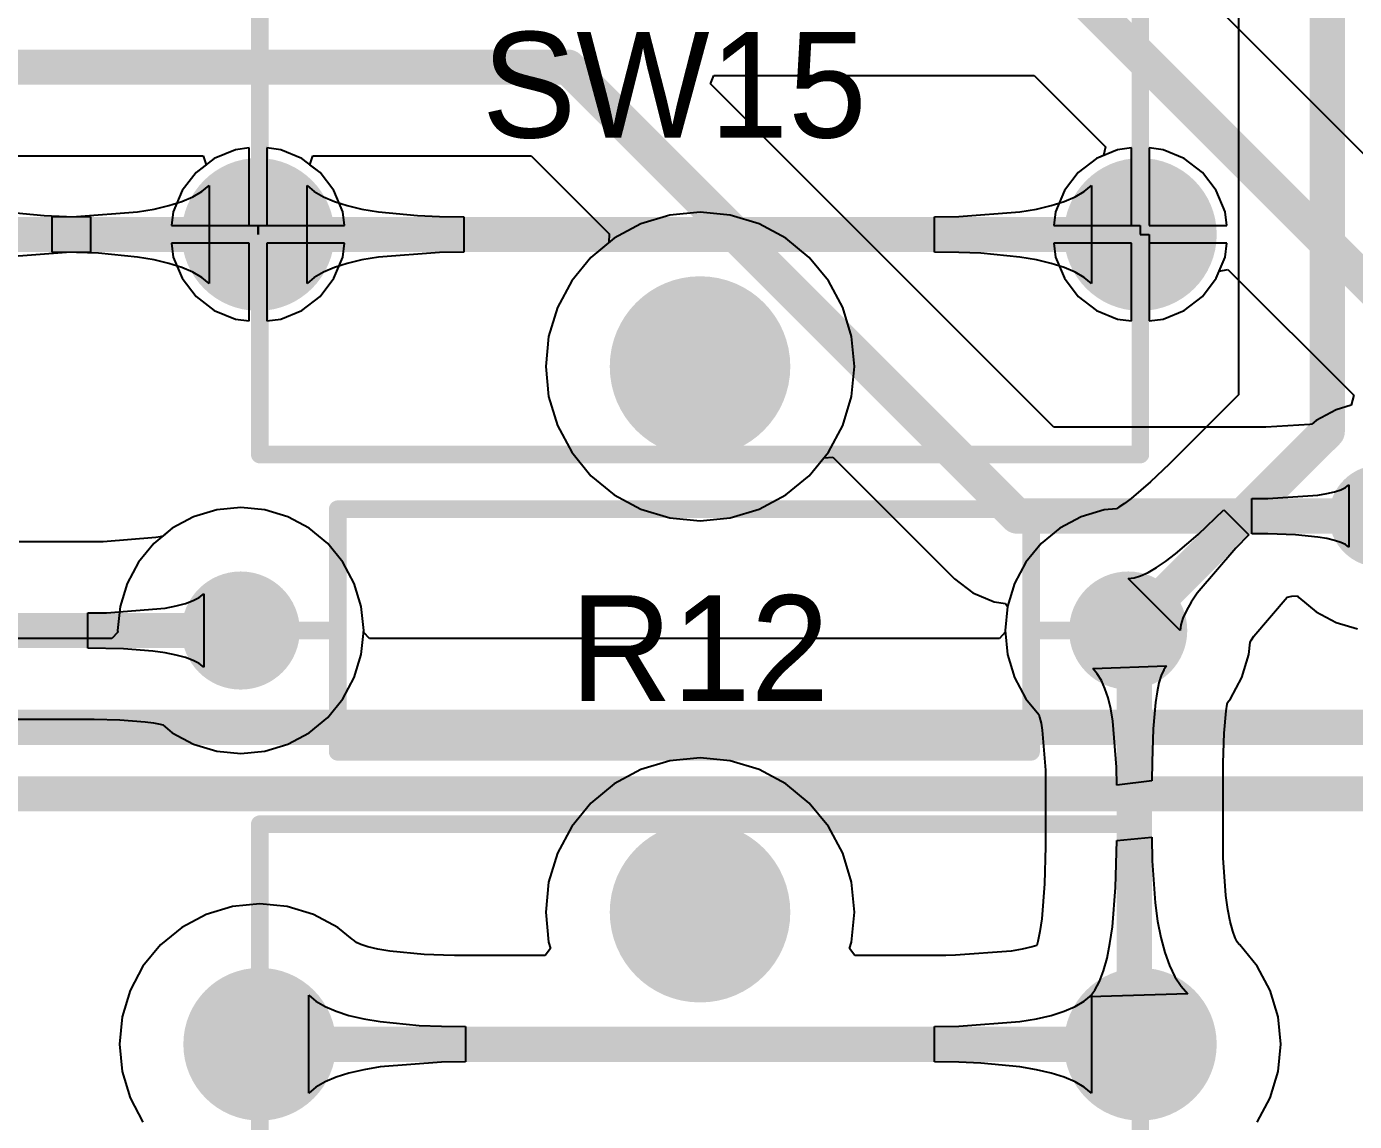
# Model space of a CAD drawing. Header units: millimetres. Extents: x 0 to 140, y 0 to 130.
# Drawn here: x 87.41 to 106.56, y 13.36 to 29.16 of the extents above; entities that cross this region are included whole.
import ezdxf

# ---------------------------------------------------------------- set-up
doc = ezdxf.new("R2010")
doc.units = ezdxf.units.MM
for name, color, linetype in [('BottomLayer', 5, 'Continuous'), ('BottomSolder', 6, 'Continuous'), ('MultiLayer', 9, 'Continuous'), ('PadHoleLayer', 156, 'Continuous'), ('TopLayer', 1, 'Continuous'), ('TopOverlay', 2, 'Continuous'), ('TopSolder', 216, 'Continuous')]:
    doc.layers.add(name, color=color, linetype=linetype)

msp = doc.modelspace()

# ---------------------------------------------------------------- hatches: boundary and pattern name
at = {"layer": 'BottomLayer'}
h = msp.add_hatch(color=5, dxfattribs=at)
edge = h.paths.add_edge_path()
edge.add_arc((90.751, 26.161), 1, 0, 360)
h = msp.add_hatch(color=5, dxfattribs=at)
edge = h.paths.add_edge_path()
edge.add_arc((103.476, 26.161), 1, 0, 360)
h = msp.add_hatch(color=5, dxfattribs=at)
edge = h.paths.add_edge_path()
edge.add_arc((97.126, 24.256), 1.2, 0, 360)
h = msp.add_hatch(color=5, dxfattribs=at)
edge = h.paths.add_edge_path()
edge.add_arc((106.934, 22.098), 0.635, 0, 360)
h = msp.add_hatch(color=5, dxfattribs=at)
edge = h.paths.add_edge_path()
edge.add_arc((90.501, 20.447), 0.75, 0, 360)
h = msp.add_hatch(color=5, dxfattribs=at)
edge = h.paths.add_edge_path()
edge.add_arc((103.301, 20.447), 0.75, 0, 360)
h = msp.add_hatch(color=5, dxfattribs=at)
edge = h.paths.add_edge_path()
edge.add_arc((97.126, 16.383), 1.2, 0, 360)
h = msp.add_hatch(color=5, dxfattribs=at)
edge = h.paths.add_edge_path()
edge.add_arc((90.776, 14.478), 1, 0, 360)
h = msp.add_hatch(color=5, dxfattribs=at)
edge = h.paths.add_edge_path()
edge.add_arc((103.476, 14.478), 1, 0, 360)
at = {"layer": 'BottomSolder'}
h = msp.add_hatch(color=6, dxfattribs=at)
edge = h.paths.add_edge_path()
edge.add_arc((90.751, 26.161), 1.102, 0, 360)
h = msp.add_hatch(color=6, dxfattribs=at)
edge = h.paths.add_edge_path()
edge.add_arc((103.476, 26.161), 1.102, 0, 360)
h = msp.add_hatch(color=6, dxfattribs=at)
edge = h.paths.add_edge_path()
edge.add_arc((97.126, 24.256), 1.302, 0, 360)
h = msp.add_hatch(color=6, dxfattribs=at)
edge = h.paths.add_edge_path()
edge.add_arc((106.934, 22.098), 0.737, 0, 360)
h = msp.add_hatch(color=6, dxfattribs=at)
edge = h.paths.add_edge_path()
edge.add_arc((90.501, 20.447), 0.852, 0, 360)
h = msp.add_hatch(color=6, dxfattribs=at)
edge = h.paths.add_edge_path()
edge.add_arc((103.301, 20.447), 0.852, 0, 360)
h = msp.add_hatch(color=6, dxfattribs=at)
edge = h.paths.add_edge_path()
edge.add_arc((97.126, 16.383), 1.302, 0, 360)
h = msp.add_hatch(color=6, dxfattribs=at)
edge = h.paths.add_edge_path()
edge.add_arc((90.776, 14.478), 1.102, 0, 360)
h = msp.add_hatch(color=6, dxfattribs=at)
edge = h.paths.add_edge_path()
edge.add_arc((103.476, 14.478), 1.102, 0, 360)
at = {"layer": 'MultiLayer'}
h = msp.add_hatch(color=9, dxfattribs=at)
edge = h.paths.add_edge_path()
edge.add_arc((90.751, 26.161), 1, 0, 360)
h = msp.add_hatch(color=9, dxfattribs=at)
edge = h.paths.add_edge_path()
edge.add_arc((103.476, 26.161), 1, 0, 360)
h = msp.add_hatch(color=9, dxfattribs=at)
edge = h.paths.add_edge_path()
edge.add_arc((97.126, 24.256), 1.2, 0, 360)
h = msp.add_hatch(color=9, dxfattribs=at)
edge = h.paths.add_edge_path()
edge.add_arc((90.501, 20.447), 0.75, 0, 360)
h = msp.add_hatch(color=9, dxfattribs=at)
edge = h.paths.add_edge_path()
edge.add_arc((103.301, 20.447), 0.75, 0, 360)
h = msp.add_hatch(color=9, dxfattribs=at)
edge = h.paths.add_edge_path()
edge.add_arc((97.126, 16.383), 1.2, 0, 360)
h = msp.add_hatch(color=9, dxfattribs=at)
edge = h.paths.add_edge_path()
edge.add_arc((90.776, 14.478), 1, 0, 360)
h = msp.add_hatch(color=9, dxfattribs=at)
edge = h.paths.add_edge_path()
edge.add_arc((103.476, 14.478), 1, 0, 360)
at = {"layer": 'PadHoleLayer'}
h = msp.add_hatch(color=156, dxfattribs=at)
edge = h.paths.add_edge_path()
edge.add_arc((90.751, 26.161), 0.6, 0, 360)
h = msp.add_hatch(color=156, dxfattribs=at)
edge = h.paths.add_edge_path()
edge.add_arc((103.476, 26.161), 0.6, 0, 360)
h = msp.add_hatch(color=156, dxfattribs=at)
edge = h.paths.add_edge_path()
edge.add_arc((97.126, 24.256), 1, 0, 360)
h = msp.add_hatch(color=156, dxfattribs=at)
edge = h.paths.add_edge_path()
edge.add_arc((90.501, 20.447), 0.35, 0, 360)
h = msp.add_hatch(color=156, dxfattribs=at)
edge = h.paths.add_edge_path()
edge.add_arc((103.301, 20.447), 0.35, 0, 360)
h = msp.add_hatch(color=156, dxfattribs=at)
edge = h.paths.add_edge_path()
edge.add_arc((97.126, 16.383), 1, 0, 360)
h = msp.add_hatch(color=156, dxfattribs=at)
edge = h.paths.add_edge_path()
edge.add_arc((90.776, 14.478), 0.6, 0, 360)
h = msp.add_hatch(color=156, dxfattribs=at)
edge = h.paths.add_edge_path()
edge.add_arc((103.476, 14.478), 0.6, 0, 360)
at = {"layer": 'TopLayer'}
h = msp.add_hatch(color=1, dxfattribs=at)
edge = h.paths.add_edge_path()
edge.add_arc((90.751, 26.161), 1, 0, 360)
h = msp.add_hatch(color=1, dxfattribs=at)
edge = h.paths.add_edge_path()
edge.add_arc((103.476, 26.161), 1, 0, 360)
h = msp.add_hatch(color=1, dxfattribs=at)
edge = h.paths.add_edge_path()
edge.add_arc((97.126, 24.256), 1.2, 0, 360)
h = msp.add_hatch(color=1, dxfattribs=at)
edge = h.paths.add_edge_path()
edge.add_arc((106.934, 22.098), 0.635, 0, 360)
h = msp.add_hatch(color=1, dxfattribs=at)
edge = h.paths.add_edge_path()
edge.add_arc((90.501, 20.447), 0.75, 0, 360)
h = msp.add_hatch(color=1, dxfattribs=at)
edge = h.paths.add_edge_path()
edge.add_arc((103.301, 20.447), 0.75, 0, 360)
h = msp.add_hatch(color=1, dxfattribs=at)
edge = h.paths.add_edge_path()
edge.add_arc((97.126, 16.383), 1.2, 0, 360)
h = msp.add_hatch(color=1, dxfattribs=at)
edge = h.paths.add_edge_path()
edge.add_arc((90.776, 14.478), 1, 0, 360)
h = msp.add_hatch(color=1, dxfattribs=at)
edge = h.paths.add_edge_path()
edge.add_arc((103.476, 14.478), 1, 0, 360)
at = {"layer": 'TopSolder'}
h = msp.add_hatch(color=216, dxfattribs=at)
edge = h.paths.add_edge_path()
edge.add_arc((90.751, 26.161), 1.102, 0, 360)
h = msp.add_hatch(color=216, dxfattribs=at)
edge = h.paths.add_edge_path()
edge.add_arc((103.476, 26.161), 1.102, 0, 360)
h = msp.add_hatch(color=216, dxfattribs=at)
edge = h.paths.add_edge_path()
edge.add_arc((97.126, 24.256), 1.302, 0, 360)
h = msp.add_hatch(color=216, dxfattribs=at)
edge = h.paths.add_edge_path()
edge.add_arc((106.934, 22.098), 0.737, 0, 360)
h = msp.add_hatch(color=216, dxfattribs=at)
edge = h.paths.add_edge_path()
edge.add_arc((90.501, 20.447), 0.852, 0, 360)
h = msp.add_hatch(color=216, dxfattribs=at)
edge = h.paths.add_edge_path()
edge.add_arc((103.301, 20.447), 0.852, 0, 360)
h = msp.add_hatch(color=216, dxfattribs=at)
edge = h.paths.add_edge_path()
edge.add_arc((97.126, 16.383), 1.302, 0, 360)
h = msp.add_hatch(color=216, dxfattribs=at)
edge = h.paths.add_edge_path()
edge.add_arc((90.776, 14.478), 1.102, 0, 360)
h = msp.add_hatch(color=216, dxfattribs=at)
edge = h.paths.add_edge_path()
edge.add_arc((103.476, 14.478), 1.102, 0, 360)

# ---------------------------------------------------------------- linework, layer by layer
at = {"layer": 'BottomLayer'}
for p, q in [((104.891, 29.645), (104.891, 23.849)), ((90.624, 27.409), (90.424, 27.383)), ((90.624, 26.288), (90.624, 27.409)), ((91.078, 27.383), (90.878, 27.409)), ((90.878, 27.409), (90.878, 26.288)), ((103.349, 27.409), (103.149, 27.383)), ((103.349, 26.288), (103.349, 27.409)), ((103.804, 27.383), (103.603, 27.409)), ((103.603, 27.409), (103.603, 26.288)), ((90.119, 27.256), (89.857, 27.055)), ((90.424, 27.383), (90.119, 27.256)), ((91.383, 27.256), (91.078, 27.383)), ((91.645, 27.055), (91.383, 27.256)), ((102.844, 27.256), (102.582, 27.055)), ((103.149, 27.383), (102.844, 27.256)), ((104.109, 27.256), (103.804, 27.383)), ((104.371, 27.055), (104.109, 27.256)), ((89.857, 27.055), (89.656, 26.793)), ((91.846, 26.793), (91.645, 27.055)), ((102.582, 27.055), (102.381, 26.793)), ((104.572, 26.793), (104.371, 27.055)), ((89.94, 26.782), (90.044, 26.869)), ((90.044, 26.869), (90.044, 25.453)), ((91.458, 25.453), (91.458, 26.869)), ((91.458, 26.869), (91.562, 26.782)), ((102.665, 26.782), (102.77, 26.869)), ((102.77, 26.869), (102.77, 25.453)), ((89.465, 26.578), (89.65, 26.637)), ((89.656, 26.793), (89.529, 26.488)), ((89.65, 26.637), (89.809, 26.705)), ((89.809, 26.705), (89.94, 26.782)), ((91.562, 26.782), (91.693, 26.705)), ((91.693, 26.705), (91.852, 26.637)), ((91.973, 26.488), (91.846, 26.793)), ((91.852, 26.637), (92.037, 26.578)), ((102.19, 26.578), (102.376, 26.637)), ((102.381, 26.793), (102.255, 26.488)), ((102.376, 26.637), (102.534, 26.705)), ((102.534, 26.705), (102.665, 26.782)), ((104.698, 26.488), (104.572, 26.793)), ((87.105, 26.488), (87.666, 26.433)), ((87.666, 26.433), (87.987, 26.42)), ((88.132, 26.42), (89.013, 26.488)), ((89.013, 26.488), (89.252, 26.528)), ((89.252, 26.528), (89.465, 26.578)), ((89.529, 26.488), (89.503, 26.288)), ((91.999, 26.288), (91.973, 26.488)), ((92.037, 26.578), (92.25, 26.528)), ((92.25, 26.528), (92.489, 26.488)), ((92.489, 26.488), (93.05, 26.433)), ((93.05, 26.433), (93.37, 26.42)), ((96.692, 26.44), (96.274, 26.313)), ((97.126, 26.483), (96.692, 26.44)), ((97.561, 26.44), (97.126, 26.483)), ((97.979, 26.313), (97.561, 26.44)), ((100.857, 26.42), (101.738, 26.488)), ((101.738, 26.488), (101.978, 26.528)), ((101.978, 26.528), (102.19, 26.578)), ((102.255, 26.488), (102.228, 26.288)), ((104.724, 26.288), (104.698, 26.488)), ((87.784, 26.415), (88.132, 26.42)), ((87.784, 25.907), (87.784, 26.415)), ((87.987, 26.42), (88.334, 26.415)), ((88.334, 26.415), (88.334, 25.907)), ((89.503, 26.288), (90.624, 26.288)), ((90.878, 26.288), (91.999, 26.288)), ((93.37, 26.42), (93.718, 26.415)), ((93.718, 26.415), (93.718, 25.907)), ((96.274, 26.313), (95.889, 26.107)), ((98.363, 26.107), (97.979, 26.313)), ((100.509, 26.415), (100.857, 26.42)), ((100.509, 25.907), (100.509, 26.415)), ((102.228, 26.288), (103.349, 26.288)), ((103.603, 26.288), (104.724, 26.288)), ((95.889, 26.107), (95.552, 25.831)), ((98.701, 25.831), (98.363, 26.107)), ((87.987, 25.902), (87.105, 25.834)), ((88.132, 25.902), (87.784, 25.907)), ((88.334, 25.907), (87.987, 25.902)), ((88.452, 25.889), (88.132, 25.902)), ((89.013, 25.834), (88.452, 25.889)), ((90.624, 26.034), (89.503, 26.034)), ((89.503, 26.034), (89.529, 25.834)), ((90.624, 24.913), (90.624, 26.034)), ((91.999, 26.034), (90.878, 26.034)), ((90.878, 26.034), (90.878, 24.913)), ((91.973, 25.834), (91.999, 26.034)), ((93.37, 25.902), (92.489, 25.834)), ((93.718, 25.907), (93.37, 25.902)), ((100.857, 25.902), (100.509, 25.907)), ((101.178, 25.889), (100.857, 25.902)), ((101.738, 25.834), (101.178, 25.889)), ((103.349, 26.034), (102.228, 26.034)), ((102.228, 26.034), (102.255, 25.834)), ((103.349, 24.913), (103.349, 26.034)), ((104.724, 26.034), (103.603, 26.034)), ((103.603, 26.034), (103.603, 24.913)), ((104.698, 25.834), (104.724, 26.034)), ((89.252, 25.794), (89.013, 25.834)), ((89.465, 25.744), (89.252, 25.794)), ((89.65, 25.685), (89.465, 25.744)), ((89.529, 25.834), (89.656, 25.529)), ((89.809, 25.617), (89.65, 25.685)), ((91.852, 25.685), (91.693, 25.617)), ((91.846, 25.529), (91.973, 25.834)), ((92.037, 25.744), (91.852, 25.685)), ((92.25, 25.794), (92.037, 25.744)), ((92.489, 25.834), (92.25, 25.794)), ((95.552, 25.831), (95.275, 25.493)), ((98.978, 25.493), (98.701, 25.831)), ((101.978, 25.794), (101.738, 25.834)), ((102.19, 25.744), (101.978, 25.794)), ((102.376, 25.685), (102.19, 25.744)), ((102.255, 25.834), (102.381, 25.529)), ((102.534, 25.617), (102.376, 25.685)), ((104.572, 25.529), (104.698, 25.834)), ((89.656, 25.529), (89.857, 25.267)), ((89.94, 25.54), (89.809, 25.617)), ((90.044, 25.453), (89.94, 25.54)), ((91.562, 25.54), (91.458, 25.453)), ((91.693, 25.617), (91.562, 25.54)), ((91.645, 25.267), (91.846, 25.529)), ((95.275, 25.493), (95.069, 25.108)), ((99.184, 25.108), (98.978, 25.493)), ((102.381, 25.529), (102.582, 25.267)), ((102.665, 25.54), (102.534, 25.617)), ((102.77, 25.453), (102.665, 25.54)), ((104.371, 25.267), (104.572, 25.529)), ((89.857, 25.267), (90.119, 25.066)), ((91.383, 25.066), (91.645, 25.267)), ((95.069, 25.108), (94.942, 24.69)), ((99.31, 24.69), (99.184, 25.108)), ((102.582, 25.267), (102.844, 25.066)), ((104.109, 25.066), (104.371, 25.267)), ((90.119, 25.066), (90.424, 24.939)), ((90.424, 24.939), (90.624, 24.913)), ((90.878, 24.913), (91.078, 24.939)), ((91.078, 24.939), (91.383, 25.066)), ((102.844, 25.066), (103.149, 24.939)), ((103.149, 24.939), (103.349, 24.913)), ((103.603, 24.913), (103.804, 24.939)), ((103.804, 24.939), (104.109, 25.066)), ((94.942, 24.69), (94.9, 24.256)), ((99.353, 24.256), (99.31, 24.69)), ((94.9, 24.256), (94.942, 23.822)), ((99.31, 23.822), (99.353, 24.256)), ((94.942, 23.822), (95.069, 23.404)), ((99.184, 23.404), (99.31, 23.822)), ((104.891, 23.849), (103.891, 22.848)), ((95.069, 23.404), (95.275, 23.019)), ((98.978, 23.019), (99.184, 23.404)), ((95.275, 23.019), (95.552, 22.681)), ((98.701, 22.681), (98.978, 23.019)), ((103.891, 22.848), (103.621, 22.59)), ((95.552, 22.681), (95.889, 22.405)), ((98.363, 22.405), (98.701, 22.681)), ((103.621, 22.59), (103.343, 22.352)), ((90.501, 22.222), (90.155, 22.187)), ((90.847, 22.187), (90.501, 22.222)), ((95.889, 22.405), (96.274, 22.199)), ((97.979, 22.199), (98.363, 22.405)), ((103.166, 22.225), (103.131, 22.205)), ((103.246, 22.279), (103.166, 22.225)), ((103.343, 22.352), (103.246, 22.279)), ((89.822, 22.086), (89.515, 21.922)), ((90.155, 22.187), (89.822, 22.086)), ((91.18, 22.086), (90.847, 22.187)), ((91.487, 21.922), (91.18, 22.086)), ((96.274, 22.199), (96.692, 22.072)), ((96.692, 22.072), (97.126, 22.029)), ((97.126, 22.029), (97.561, 22.072)), ((97.561, 22.072), (97.979, 22.199)), ((102.622, 22.086), (102.315, 21.922)), ((102.955, 22.187), (102.622, 22.086)), ((103.131, 22.205), (102.955, 22.187)), ((104.309, 21.83), (104.681, 22.186)), ((104.681, 22.186), (105.04, 21.827)), ((89.515, 21.922), (89.378, 21.81)), ((91.756, 21.702), (91.487, 21.922)), ((102.315, 21.922), (102.046, 21.702)), ((88.502, 21.728), (87.307, 21.728)), ((88.519, 21.728), (88.502, 21.728)), ((89.275, 21.787), (88.519, 21.728)), ((89.339, 21.8), (89.275, 21.787)), ((89.378, 21.81), (89.339, 21.8)), ((91.976, 21.433), (91.756, 21.702)), ((102.046, 21.702), (101.826, 21.433)), ((103.985, 21.553), (104.309, 21.83)), ((105.04, 21.827), (104.852, 21.635)), ((103.841, 21.444), (103.985, 21.553)), ((104.852, 21.635), (104.298, 20.987)), ((92.14, 21.126), (91.976, 21.433)), ((101.826, 21.433), (101.662, 21.126)), ((103.481, 21.237), (103.589, 21.286)), ((103.589, 21.286), (103.709, 21.355)), ((103.709, 21.355), (103.841, 21.444)), ((92.241, 20.793), (92.14, 21.126)), ((101.662, 21.126), (101.561, 20.793)), ((103.301, 21.197), (103.385, 21.207)), ((104.051, 20.447), (103.301, 21.197)), ((103.385, 21.207), (103.481, 21.237)), ((89.704, 20.837), (89.815, 20.878)), ((89.815, 20.878), (89.904, 20.925)), ((89.904, 20.925), (89.971, 20.978)), ((89.971, 20.978), (89.971, 19.916)), ((104.298, 20.987), (104.209, 20.855)), ((105.115, 20.366), (105.595, 20.927)), ((105.595, 20.927), (105.663, 20.944)), ((105.663, 20.944), (105.743, 20.947)), ((105.743, 20.947), (105.761, 20.925)), ((105.761, 20.925), (106.012, 20.719)), ((88.295, 20.701), (88.564, 20.704)), ((88.295, 20.193), (88.295, 20.701)), ((88.564, 20.704), (89.414, 20.77)), ((89.414, 20.77), (89.57, 20.801)), ((89.57, 20.801), (89.704, 20.837)), ((92.276, 20.447), (92.241, 20.793)), ((101.561, 20.793), (101.526, 20.447)), ((104.14, 20.735), (104.091, 20.627)), ((104.209, 20.855), (104.14, 20.735)), ((106.012, 20.719), (106.299, 20.565)), ((104.061, 20.531), (104.051, 20.447)), ((104.091, 20.627), (104.061, 20.531)), ((106.299, 20.565), (106.61, 20.471)), ((92.241, 20.101), (92.276, 20.447)), ((101.526, 20.447), (101.561, 20.101)), ((105.059, 20.277), (105.079, 20.312)), ((105.079, 20.312), (105.115, 20.366)), ((88.81, 20.182), (88.295, 20.193)), ((89.235, 20.149), (88.81, 20.182)), ((89.414, 20.124), (89.235, 20.149)), ((89.57, 20.093), (89.414, 20.124)), ((105.041, 20.101), (105.059, 20.277)), ((89.704, 20.057), (89.57, 20.093)), ((89.815, 20.016), (89.704, 20.057)), ((89.904, 19.969), (89.815, 20.016)), ((89.971, 19.916), (89.904, 19.969)), ((92.14, 19.768), (92.241, 20.101)), ((101.561, 20.101), (101.662, 19.768)), ((102.791, 19.897), (103.852, 19.939)), ((103.852, 19.939), (103.813, 19.881)), ((104.94, 19.768), (105.041, 20.101)), ((91.976, 19.461), (92.14, 19.768)), ((101.662, 19.768), (101.826, 19.461)), ((102.856, 19.823), (102.791, 19.897)), ((102.915, 19.728), (102.856, 19.823)), ((102.966, 19.612), (102.915, 19.728)), ((103.777, 19.799), (103.745, 19.694)), ((103.813, 19.881), (103.777, 19.799)), ((104.776, 19.461), (104.94, 19.768)), ((103.011, 19.475), (102.966, 19.612)), ((103.718, 19.564), (103.695, 19.41)), ((103.745, 19.694), (103.718, 19.564)), ((91.756, 19.192), (91.976, 19.461)), ((101.826, 19.461), (102.011, 19.235)), ((103.049, 19.317), (103.011, 19.475)), ((103.695, 19.41), (103.662, 19.03)), ((104.713, 19.289), (104.727, 19.383)), ((104.727, 19.383), (104.732, 19.407)), ((104.732, 19.407), (104.776, 19.461)), ((87.19, 19.166), (88.386, 19.166)), ((88.386, 19.166), (88.759, 19.158)), ((88.759, 19.158), (89.124, 19.129)), ((91.487, 18.972), (91.756, 19.192)), ((102.011, 19.235), (102.024, 19.196)), ((102.024, 19.196), (102.045, 19.11)), ((103.08, 19.139), (103.049, 19.317)), ((104.685, 18.967), (104.713, 19.289)), ((89.124, 19.129), (89.245, 19.113)), ((89.245, 19.113), (89.339, 19.094)), ((89.339, 19.094), (89.378, 19.084)), ((89.378, 19.084), (89.515, 18.972)), ((89.515, 18.972), (89.822, 18.808)), ((91.18, 18.808), (91.487, 18.972)), ((102.045, 19.11), (102.062, 19.011)), ((102.062, 19.011), (102.107, 18.431)), ((103.131, 18.478), (103.08, 19.139)), ((103.662, 19.03), (103.645, 18.554)), ((104.67, 18.538), (104.685, 18.967)), ((89.822, 18.808), (90.155, 18.707)), ((90.847, 18.707), (91.18, 18.808)), ((90.155, 18.707), (90.501, 18.672)), ((90.501, 18.672), (90.847, 18.707)), ((97.126, 18.61), (96.692, 18.567)), ((97.561, 18.567), (97.126, 18.61)), ((96.274, 18.44), (95.889, 18.234)), ((96.692, 18.567), (96.274, 18.44)), ((97.979, 18.44), (97.561, 18.567)), ((98.363, 18.234), (97.979, 18.44)), ((102.107, 18.431), (102.108, 18.376)), ((103.135, 18.216), (103.131, 18.478)), ((103.645, 18.554), (103.643, 18.279)), ((104.67, 17.329), (104.67, 18.538)), ((95.889, 18.234), (95.552, 17.958)), ((98.701, 17.958), (98.363, 18.234)), ((102.108, 18.376), (102.108, 17.333)), ((103.643, 18.279), (103.135, 18.216)), ((95.552, 17.958), (95.275, 17.62)), ((98.978, 17.62), (98.701, 17.958)), ((95.275, 17.62), (95.069, 17.235)), ((99.184, 17.235), (98.978, 17.62)), ((103.135, 17.418), (103.643, 17.464)), ((103.643, 17.464), (103.648, 17.123)), ((102.108, 17.333), (102.095, 16.791)), ((103.119, 16.738), (103.135, 17.418)), ((104.672, 17.166), (104.67, 17.329)), ((95.069, 17.235), (94.942, 16.817)), ((99.31, 16.817), (99.184, 17.235)), ((103.648, 17.123), (103.69, 16.518)), ((104.709, 16.624), (104.672, 17.166)), ((94.942, 16.817), (94.9, 16.383)), ((99.353, 16.383), (99.31, 16.817)), ((102.095, 16.791), (102.054, 16.288)), ((103.073, 16.172), (103.119, 16.738)), ((90.776, 16.504), (90.381, 16.465)), ((91.172, 16.465), (90.776, 16.504)), ((103.69, 16.518), (103.726, 16.254)), ((104.737, 16.423), (104.709, 16.624)), ((90.001, 16.35), (89.651, 16.162)), ((90.381, 16.465), (90.001, 16.35)), ((91.552, 16.35), (91.172, 16.465)), ((91.902, 16.162), (91.552, 16.35)), ((94.9, 16.383), (94.942, 15.949)), ((99.31, 15.949), (99.353, 16.383)), ((102.054, 16.288), (102.028, 16.107)), ((104.772, 16.247), (104.737, 16.423)), ((89.651, 16.162), (89.344, 15.91)), ((92.109, 15.992), (91.902, 16.162)), ((102.028, 16.107), (101.998, 15.959)), ((103.038, 15.932), (103.073, 16.172)), ((103.726, 16.254), (103.773, 16.016)), ((104.809, 16.11), (104.772, 16.247)), ((104.844, 16.012), (104.809, 16.11)), ((89.344, 15.91), (89.092, 15.603)), ((92.136, 15.976), (92.109, 15.992)), ((92.177, 15.942), (92.136, 15.976)), ((92.182, 15.939), (92.177, 15.942)), ((92.235, 15.916), (92.182, 15.939)), ((92.335, 15.884), (92.235, 15.916)), ((94.942, 15.949), (94.969, 15.861)), ((99.284, 15.861), (99.31, 15.949)), ((101.983, 15.905), (101.917, 15.884)), ((101.998, 15.959), (101.983, 15.905)), ((102.996, 15.721), (103.038, 15.932)), ((103.773, 16.016), (103.83, 15.802)), ((104.871, 15.955), (104.844, 16.012)), ((104.882, 15.939), (104.871, 15.955)), ((104.902, 15.916), (104.882, 15.939)), ((104.909, 15.91), (104.902, 15.916)), ((105.161, 15.603), (104.909, 15.91)), ((92.479, 15.85), (92.335, 15.884)), ((92.651, 15.821), (92.479, 15.85)), ((93.146, 15.773), (92.651, 15.821)), ((93.424, 15.761), (93.146, 15.773)), ((93.583, 15.759), (93.424, 15.761)), ((94.893, 15.759), (93.583, 15.759)), ((94.969, 15.861), (94.893, 15.759)), ((99.359, 15.759), (99.284, 15.861)), ((100.67, 15.759), (99.359, 15.759)), ((100.811, 15.761), (100.67, 15.759)), ((101.612, 15.823), (100.811, 15.761)), ((101.774, 15.85), (101.612, 15.823)), ((101.917, 15.884), (101.774, 15.85)), ((102.945, 15.539), (102.996, 15.721)), ((103.83, 15.802), (103.898, 15.615)), ((89.092, 15.603), (88.905, 15.253)), ((102.887, 15.385), (102.945, 15.539)), ((103.898, 15.615), (103.976, 15.453)), ((105.348, 15.253), (105.161, 15.603)), ((102.822, 15.26), (102.887, 15.385)), ((103.976, 15.453), (104.064, 15.316)), ((88.905, 15.253), (88.79, 14.873)), ((91.483, 13.77), (91.483, 15.186)), ((91.483, 15.186), (91.587, 15.099)), ((102.665, 15.099), (102.77, 15.186)), ((102.748, 15.163), (102.822, 15.26)), ((104.163, 15.205), (102.748, 15.163)), ((102.77, 15.186), (102.77, 13.77)), ((104.064, 15.316), (104.163, 15.205)), ((105.463, 14.873), (105.348, 15.253)), ((91.587, 15.099), (91.719, 15.022)), ((91.719, 15.022), (91.877, 14.954)), ((91.877, 14.954), (92.063, 14.895)), ((102.19, 14.895), (102.376, 14.954)), ((102.376, 14.954), (102.534, 15.022)), ((102.534, 15.022), (102.665, 15.099)), ((88.79, 14.873), (88.751, 14.478)), ((92.063, 14.895), (92.275, 14.845)), ((92.275, 14.845), (92.515, 14.805)), ((92.515, 14.805), (93.075, 14.75)), ((93.075, 14.75), (93.396, 14.737)), ((100.857, 14.737), (101.738, 14.805)), ((101.738, 14.805), (101.978, 14.845)), ((101.978, 14.845), (102.19, 14.895)), ((105.502, 14.478), (105.463, 14.873)), ((93.396, 14.737), (93.744, 14.732)), ((93.744, 14.732), (93.744, 14.224)), ((100.509, 14.732), (100.857, 14.737)), ((100.509, 14.224), (100.509, 14.732)), ((88.751, 14.478), (88.79, 14.083)), ((105.463, 14.083), (105.502, 14.478)), ((93.396, 14.219), (92.515, 14.151)), ((93.744, 14.224), (93.396, 14.219)), ((100.857, 14.219), (100.509, 14.224)), ((101.178, 14.206), (100.857, 14.219)), ((101.738, 14.151), (101.178, 14.206)), ((88.79, 14.083), (88.905, 13.703)), ((91.877, 14.002), (91.719, 13.934)), ((92.063, 14.061), (91.877, 14.002)), ((92.275, 14.111), (92.063, 14.061)), ((92.515, 14.151), (92.275, 14.111)), ((101.978, 14.111), (101.738, 14.151)), ((102.19, 14.061), (101.978, 14.111)), ((102.376, 14.002), (102.19, 14.061)), ((102.534, 13.934), (102.376, 14.002)), ((105.348, 13.703), (105.463, 14.083)), ((91.587, 13.857), (91.483, 13.77)), ((91.719, 13.934), (91.587, 13.857)), ((102.665, 13.857), (102.534, 13.934)), ((102.77, 13.77), (102.665, 13.857)), ((88.905, 13.703), (89.092, 13.353)), ((105.161, 13.353), (105.348, 13.703))]:
    msp.add_line(p, q, dxfattribs=at)
at = {"layer": 'BottomLayer', "const_width": 0.508}
for points in [[(106.172, 23.318), (106.172, 30.678)], [(85.367, 26.161), (90.751, 26.161)], [(90.751, 26.161), (103.476, 26.161)], [(103.301, 20.447), (106.172, 23.318)], [(85.192, 20.447), (90.501, 20.447)], [(103.301, 20.447), (103.389, 20.359)], [(103.389, 14.566), (103.389, 20.359)], [(103.389, 14.566), (103.476, 14.478)], [(90.776, 14.478), (103.476, 14.478)]]:
    msp.add_lwpolyline(points, dxfattribs=at)
at = {"layer": 'BottomLayer', "const_width": 0.254}
for points in [[(90.624, 26.161, 1), (90.878, 26.161, 1)], [(90.624, 26.161, 1), (90.878, 26.161, 1)], [(103.349, 26.161, 1), (103.603, 26.161, 1)], [(106.045, 23.318, 1), (106.299, 23.318, 1)], [(106.045, 23.318, 1), (106.299, 23.318, 1)], [(90.374, 20.447, 1), (90.628, 20.447, 1)], [(103.174, 20.447, 1), (103.428, 20.447, 1)], [(103.174, 20.447, 1), (103.428, 20.447, 1)], [(103.262, 20.359, 1), (103.516, 20.359, 1)], [(103.262, 20.359, 1), (103.516, 20.359, 1)], [(103.262, 14.566, 1), (103.516, 14.566, 1)], [(103.262, 14.566, 1), (103.516, 14.566, 1)], [(90.649, 14.478, 1), (90.903, 14.478, 1)], [(103.349, 14.478, 1), (103.603, 14.478, 1)], [(103.349, 14.478, 1), (103.603, 14.478, 1)]]:
    msp.add_lwpolyline(points, format="xyb", close=True, dxfattribs=at)
at = {"layer": 'TopLayer'}
for p, q in [((113.277, 20.742), (104.587, 29.432)), ((97.275, 28.335), (97.323, 28.452)), ((97.323, 28.452), (101.943, 28.452)), ((101.943, 28.452), (102.972, 27.424)), ((102.23, 23.379), (97.275, 28.335)), ((102.972, 27.424), (102.947, 27.299)), ((86.159, 27.294), (89.959, 27.294)), ((89.959, 27.294), (90.002, 27.167)), ((91.5, 27.167), (91.543, 27.294)), ((91.543, 27.294), (94.692, 27.294)), ((94.692, 27.294), (95.817, 26.17)), ((102.844, 27.256), (102.582, 27.055)), ((102.947, 27.299), (102.844, 27.256)), ((89.857, 27.055), (89.656, 26.793)), ((90.002, 27.167), (89.857, 27.055)), ((91.645, 27.055), (91.5, 27.167)), ((91.846, 26.793), (91.645, 27.055)), ((102.582, 27.055), (102.381, 26.793)), ((89.656, 26.793), (89.529, 26.488)), ((91.973, 26.488), (91.846, 26.793)), ((102.381, 26.793), (102.255, 26.488)), ((89.529, 26.488), (89.503, 26.288)), ((91.999, 26.288), (91.973, 26.488)), ((102.255, 26.488), (102.228, 26.288)), ((89.503, 26.288), (90.751, 26.288)), ((90.751, 26.288), (90.751, 26.161)), ((90.751, 26.161), (90.751, 26.288)), ((90.751, 26.288), (91.999, 26.288)), ((102.228, 26.288), (103.476, 26.288)), ((103.476, 26.288), (103.476, 26.161)), ((90.751, 26.161), (90.751, 26.161)), ((95.817, 26.17), (95.81, 26.043)), ((103.476, 26.161), (103.603, 26.161)), ((103.603, 26.161), (103.603, 24.913)), ((90.624, 26.034), (89.503, 26.034)), ((89.503, 26.034), (89.529, 25.834)), ((90.624, 24.913), (90.624, 26.034)), ((91.999, 26.034), (90.878, 26.034)), ((90.878, 26.034), (90.878, 24.913)), ((91.973, 25.834), (91.999, 26.034)), ((95.81, 26.043), (95.552, 25.831)), ((103.349, 26.034), (102.228, 26.034)), ((102.228, 26.034), (102.255, 25.834)), ((103.349, 24.913), (103.349, 26.034)), ((89.529, 25.834), (89.656, 25.529)), ((91.846, 25.529), (91.973, 25.834)), ((95.552, 25.831), (95.275, 25.493)), ((102.255, 25.834), (102.381, 25.529)), ((89.656, 25.529), (89.857, 25.267)), ((91.645, 25.267), (91.846, 25.529)), ((95.275, 25.493), (95.069, 25.108)), ((102.381, 25.529), (102.582, 25.267)), ((104.371, 25.267), (104.572, 25.529)), ((104.572, 25.529), (104.614, 25.632)), ((104.614, 25.632), (104.739, 25.656)), ((104.739, 25.656), (106.555, 23.841)), ((89.857, 25.267), (90.119, 25.066)), ((91.383, 25.066), (91.645, 25.267)), ((95.069, 25.108), (94.942, 24.69)), ((102.582, 25.267), (102.844, 25.066)), ((104.109, 25.066), (104.371, 25.267)), ((90.119, 25.066), (90.424, 24.939)), ((90.424, 24.939), (90.624, 24.913)), ((90.878, 24.913), (91.078, 24.939)), ((91.078, 24.939), (91.383, 25.066)), ((102.844, 25.066), (103.149, 24.939)), ((103.149, 24.939), (103.349, 24.913)), ((103.603, 24.913), (103.804, 24.939)), ((103.804, 24.939), (104.109, 25.066)), ((94.942, 24.69), (94.9, 24.256)), ((94.9, 24.256), (94.942, 23.822)), ((94.942, 23.822), (95.069, 23.404)), ((106.555, 23.841), (106.519, 23.697)), ((106.299, 23.631), (106.012, 23.477)), ((106.519, 23.697), (106.299, 23.631)), ((95.069, 23.404), (95.275, 23.019)), ((105.284, 23.379), (102.23, 23.379)), ((105.92, 23.42), (105.284, 23.379)), ((105.948, 23.425), (105.92, 23.42)), ((106.012, 23.477), (105.948, 23.425)), ((95.275, 23.019), (95.552, 22.681)), ((98.701, 22.681), (98.913, 22.94)), ((98.913, 22.94), (99.04, 22.946)), ((99.04, 22.946), (100.794, 21.192)), ((95.552, 22.681), (95.889, 22.405)), ((98.363, 22.405), (98.701, 22.681)), ((106.037, 22.401), (106.167, 22.422)), ((106.167, 22.422), (106.277, 22.448)), ((106.277, 22.448), (106.367, 22.477)), ((106.367, 22.477), (106.436, 22.51)), ((106.436, 22.51), (106.485, 22.547)), ((106.485, 22.547), (106.485, 21.649)), ((90.501, 22.222), (90.155, 22.187)), ((90.847, 22.187), (90.501, 22.222)), ((95.889, 22.405), (96.274, 22.199)), ((97.979, 22.199), (98.363, 22.405)), ((105.082, 22.352), (105.313, 22.354)), ((105.082, 21.844), (105.082, 22.352)), ((105.313, 22.354), (106.037, 22.401)), ((89.822, 22.086), (89.515, 21.922)), ((90.155, 22.187), (89.822, 22.086)), ((91.18, 22.086), (90.847, 22.187)), ((91.487, 21.922), (91.18, 22.086)), ((96.274, 22.199), (96.692, 22.072)), ((96.692, 22.072), (97.126, 22.029)), ((97.126, 22.029), (97.561, 22.072)), ((97.561, 22.072), (97.979, 22.199)), ((89.515, 21.922), (89.246, 21.702)), ((91.756, 21.702), (91.487, 21.922)), ((105.313, 21.842), (105.082, 21.844)), ((105.716, 21.826), (105.313, 21.842)), ((89.246, 21.702), (89.026, 21.433)), ((91.976, 21.433), (91.756, 21.702)), ((106.037, 21.795), (105.716, 21.826)), ((106.167, 21.774), (106.037, 21.795)), ((106.277, 21.748), (106.167, 21.774)), ((106.367, 21.719), (106.277, 21.748)), ((106.436, 21.686), (106.367, 21.719)), ((106.485, 21.649), (106.436, 21.686)), ((89.026, 21.433), (88.862, 21.126)), ((92.14, 21.126), (91.976, 21.433)), ((88.862, 21.126), (88.761, 20.793)), ((92.241, 20.793), (92.14, 21.126)), ((100.794, 21.192), (101.059, 20.989)), ((101.059, 20.989), (101.368, 20.861)), ((88.761, 20.793), (88.726, 20.447)), ((92.276, 20.447), (92.241, 20.793)), ((101.368, 20.861), (101.531, 20.839)), ((101.561, 20.793), (101.526, 20.447)), ((101.531, 20.839), (101.561, 20.793)), ((88.643, 20.331), (87.049, 20.331)), ((88.729, 20.425), (88.643, 20.331)), ((88.726, 20.447), (88.729, 20.425)), ((92.273, 20.425), (92.276, 20.447)), ((92.359, 20.331), (92.273, 20.425)), ((101.443, 20.331), (92.359, 20.331)), ((101.529, 20.425), (101.443, 20.331)), ((101.526, 20.447), (101.529, 20.425))]:
    msp.add_line(p, q, dxfattribs=at)
at = {"layer": 'TopLayer', "const_width": 0.508}
for points in [[(102.474, 29.733), (113.538, 18.669)], [(32.639, 28.575), (95.223, 28.575)], [(95.223, 28.575), (101.7, 22.098)], [(101.7, 22.098), (106.934, 22.098)], [(55.679, 19.05), (111.506, 19.05)], [(60.2, 18.091), (109.798, 18.091)]]:
    msp.add_lwpolyline(points, dxfattribs=at)
at = {"layer": 'TopLayer', "const_width": 0.254}
for points in [[(95.096, 28.575, 1), (95.35, 28.575, 1)], [(95.096, 28.575, 1), (95.35, 28.575, 1)], [(101.573, 22.098, 1), (101.827, 22.098, 1)], [(101.573, 22.098, 1), (101.827, 22.098, 1)]]:
    msp.add_lwpolyline(points, format="xyb", close=True, dxfattribs=at)
at = {"layer": 'TopOverlay', "const_width": 0.254}
for points in [[(90.776, 22.986), (90.776, 34.416)], [(103.476, 22.986), (103.476, 34.416)], [(90.776, 22.986), (103.476, 22.986)], [(91.901, 18.697), (91.901, 22.197)], [(91.901, 22.197), (101.901, 22.197)], [(101.901, 18.697), (101.901, 22.197)], [(91.059, 20.447), (91.821, 20.447)], [(101.981, 20.447), (102.743, 20.447)], [(91.901, 18.697), (101.901, 18.697)], [(90.776, 6.223), (90.776, 17.653)], [(90.776, 17.653), (103.476, 17.653)], [(103.476, 6.223), (103.476, 17.653)]]:
    msp.add_lwpolyline(points, dxfattribs=at)
at = {"layer": 'TopOverlay', "const_width": 0.127}
for points in [[(90.713, 22.986, 1), (90.84, 22.986, 1)], [(90.713, 22.986, 1), (90.84, 22.986, 1)], [(103.413, 22.986, 1), (103.54, 22.986, 1)], [(103.413, 22.986, 1), (103.54, 22.986, 1)], [(91.837, 22.197, 1), (91.964, 22.197, 1)], [(91.837, 22.197, 1), (91.964, 22.197, 1)], [(101.837, 22.197, 1), (101.964, 22.197, 1)], [(101.837, 22.197, 1), (101.964, 22.197, 1)], [(90.995, 20.447, 1), (91.122, 20.447, 1)], [(91.757, 20.447, 1), (91.884, 20.447, 1)], [(101.917, 20.447, 1), (102.044, 20.447, 1)], [(102.679, 20.447, 1), (102.806, 20.447, 1)], [(91.837, 18.697, 1), (91.964, 18.697, 1)], [(91.837, 18.697, 1), (91.964, 18.697, 1)], [(101.837, 18.697, 1), (101.964, 18.697, 1)], [(101.837, 18.697, 1), (101.964, 18.697, 1)], [(90.713, 17.653, 1), (90.84, 17.653, 1)], [(90.713, 17.653, 1), (90.84, 17.653, 1)], [(103.413, 17.653, 1), (103.54, 17.653, 1)], [(103.413, 17.653, 1), (103.54, 17.653, 1)]]:
    msp.add_lwpolyline(points, format="xyb", close=True, dxfattribs=at)

# ---------------------------------------------------------------- texts
at = {"layer": 'TopOverlay'}
for s, p in [('SW15', (93.981, 27.559)), ('R12', (95.251, 19.431))]:
    msp.add_text(s, height=1.524, dxfattribs=at).set_placement(p)

doc.saveas('drawing.dxf')
